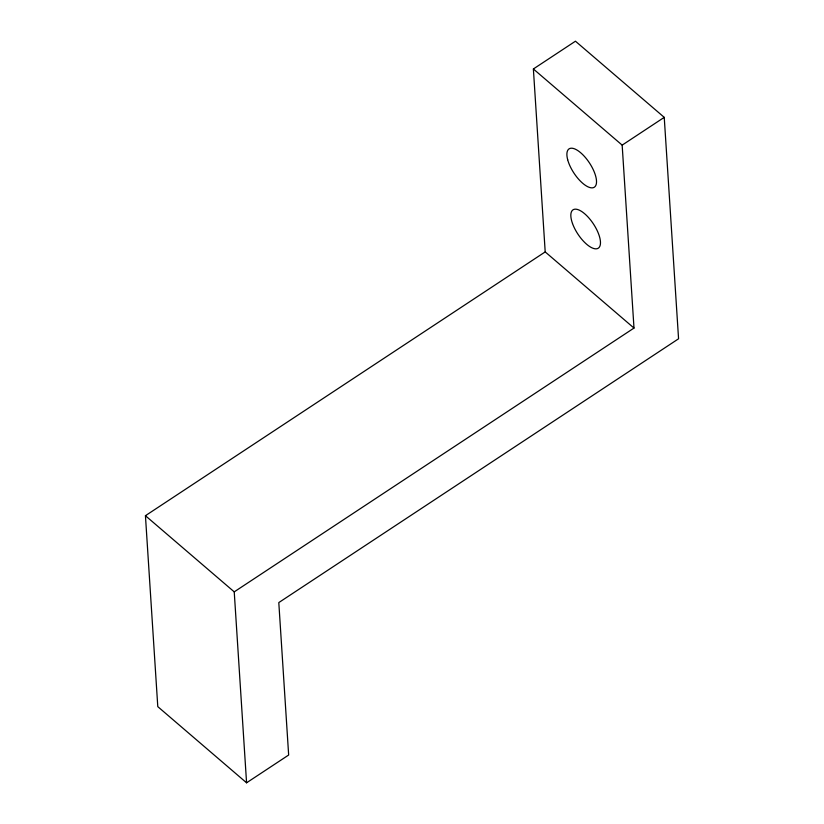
<?xml version="1.0" encoding="UTF-8"?>
<svg xmlns="http://www.w3.org/2000/svg" width="824" height="824" viewBox="0 0 824 824"><rect width="100%" height="100%" fill="white"/><g stroke="black" fill="none" stroke-linecap="round" stroke-linejoin="round"><path stroke-width="1.24" d="M533.375 68.969L575.451 41.2L664.237 117.358L678.564 338.788L278.8 602.581L288.658 755.031L246.572 782.8L157.786 706.642L145.436 515.7L545.2 251.907L533.375 68.969L622.161 145.127L633.996 328.065L234.232 591.859L246.572 782.8M622.161 145.127L664.237 117.358M545.2 251.907L633.996 328.065M145.436 515.7L234.232 591.859M572.505 223.52A22.969 9.28 56.6 0 0 598.162 248.261A22.969 9.28 56.6 0 0 586.297 215.239A22.969 9.28 56.6 0 0 572.505 223.52M567.674 159.712A22.969 9.28 56.6 0 0 592.868 187.779A22.969 9.28 56.6 0 0 584.587 156.591A22.969 9.28 56.6 0 0 567.674 159.712"/></g></svg>
